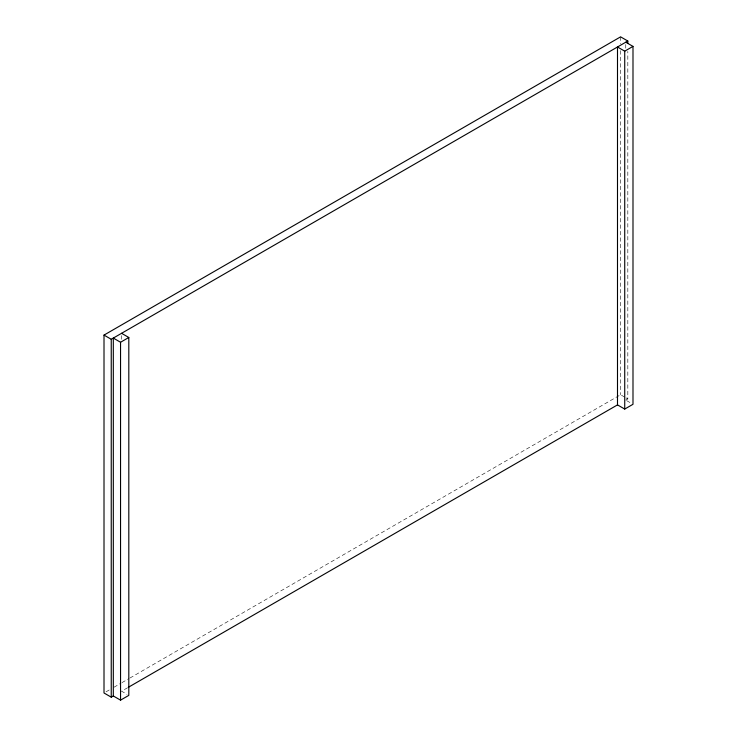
<?xml version="1.0" encoding="UTF-8"?>
<svg xmlns="http://www.w3.org/2000/svg" width="737" height="737" viewBox="0 0 737 737"><rect width="100%" height="100%" fill="white"/><g stroke="black" fill="none" stroke-linecap="round" stroke-linejoin="round"><path stroke-width="0.55" stroke-dasharray="3.69 2.76" d="M106.008 691.84L109.997 689.537M113.986 687.234L120.969 683.208M121.964 682.628L128.947 678.602M129.942 678.022L620.591 394.746L625.114 397.354M127.547 687.75L121.577 691.205L127.004 694.337M625.759 400.117L627.823 398.92L627.823 51.378M626.017 397.879L627.823 398.92M626.662 400.642L631.176 403.25M625.759 44.524L625.759 49.121M620.591 36.85L620.591 43.759M620.591 50.66L620.591 394.746M121.577 335.602L121.577 340.208"/><path stroke-width="1.11" d="M121.577 333.308L128.809 337.482L128.809 695.378L120.546 700.15L113.314 695.977L111.241 697.165L104.009 692.992L104.009 335.095L620.591 36.85L627.823 41.023L627.823 43.326M104.009 335.095L111.241 339.269L627.823 41.023M113.314 695.977L113.314 338.08L120.546 342.254L128.809 337.482M617.495 404.889L617.495 46.993L624.727 51.166L632.991 46.394L632.991 404.291L624.727 409.063L617.495 404.889L128.542 687.179M625.759 42.221L632.991 46.394M624.727 51.166L624.727 409.063M120.546 342.254L120.546 700.15M111.241 339.269L111.241 697.165"/></g></svg>
